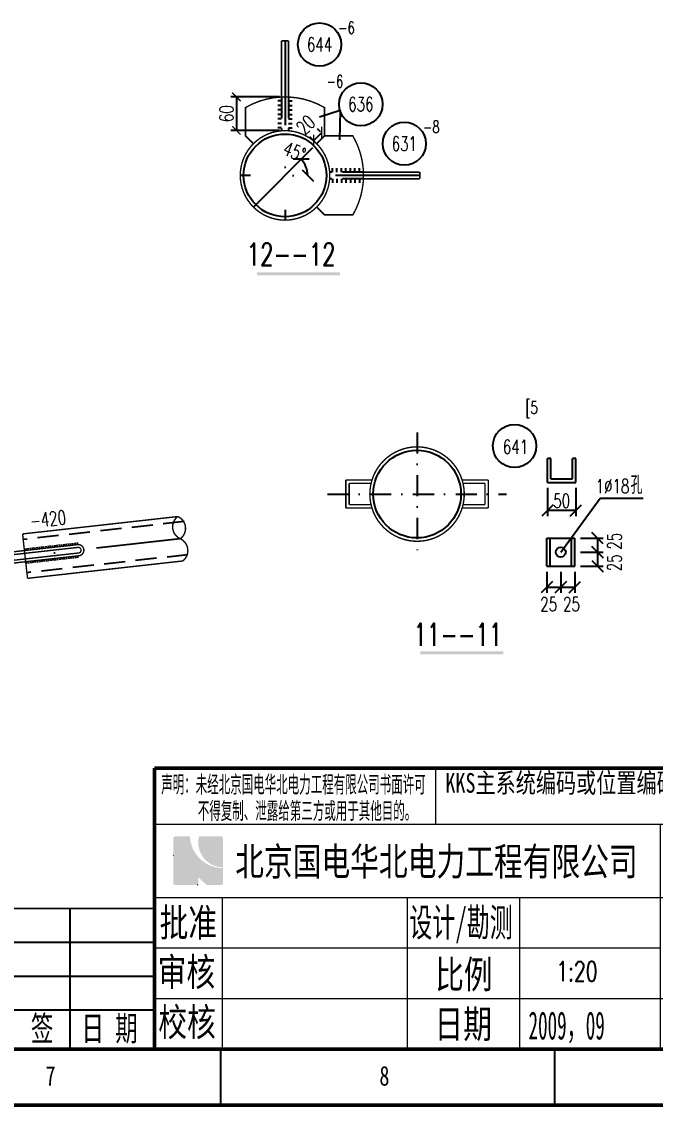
# Model space of a CAD drawing. Extents: x 6045 to 12501, y -14925 to -6998.
# Drawn here: x 7443.9 to 7556.6, y -7592.9 to -7400.1 of the extents above; entities that cross this region are included whole.
import ezdxf
from ezdxf.enums import TextEntityAlignment as Align

# ---------------------------------------------------------------- set-up
doc = ezdxf.new("R2010")
doc.units = 0
doc.header["$LTSCALE"] = 15
doc.header["$MEASUREMENT"] = 0
for name, pattern in [('DASHDOT2', [0.5, 0.25, -0.125, 0, -0.125]), ('DASHDOTX2', [2, 1, -0.5, 0, -0.5]), ('DASHED2', [0.375, 0.25, -0.125])]:
    doc.linetypes.add(name, pattern=pattern)
doc.layers.get('0').update_dxf_attribs({"linetype": 'CONTINUOUS'})
doc.layers.get('DEFPOINTS').update_dxf_attribs({"linetype": 'CONTINUOUS'})
for name, color, linetype in [('1', 1, 'DASHED2'), ('2', 3, 'CONTINUOUS'), ('4', 3, 'DASHDOTX2'), ('DIM', 3, 'CONTINUOUS'), ('NCPE_BORDER', 7, 'CONTINUOUS')]:
    doc.layers.add(name, color=color, linetype=linetype)
doc.styles.add('FS1', font='romans.shx', dxfattribs={"width": 0.8, "bigfont": 'fs1.shx'})
doc.styles.add('HZ', font='romans.shx', dxfattribs={"width": 0.7, "bigfont": 'fs1.shx'})
doc.styles.add('HZFS', font='ROMANS.shx', dxfattribs={"width": 0.7, "bigfont": 'HZFS.shx'})
doc.styles.add('NCPE_BORDER', font='SIMFANG.TTF', dxfattribs={"width": 0.75, "height": 3.5})
doc.styles.add('NCPE_NAME', font='SimSun.ttf', dxfattribs={"width": 0.75, "height": 5})
doc.styles.get("Standard").update_dxf_attribs({"font": 'romans.shx', "width": 0.7, "bigfont": 'fs1.shx'})
doc.dimstyles.new('Copy of STANDARD', dxfattribs={"dimtxt": 2.5, "dimasz": 2, "dimexe": 1, "dimexo": 1, "dimgap": 0.5, "dimtad": 1, "dimdec": 4, "dimlfac": 20, "dimzin": 10, "dimdsep": 46, "dimtxsty": 'HZFS', "dimblk1": 'OBLIQUE', "dimblk2": 'OBLIQUE', "dimsah": 1, "dimcen": 2.5, "dimclrd": 4, "dimclre": 4, "dimclrt": 6, "dimadec": 0, "dimazin": 0, "dimtfac": 1, "dimtdec": 4, "dimtofl": 0, "dimtmove": 2, "dimatfit": 2, "dimldrblk": 'OBLIQUE', "dimfxl": 0, "dimtolj": 1, "dimtzin": 10, "dimarcsym": 0})
doc.dimstyles.new('STANDARD$0', dxfattribs={"dimtxt": 2.5, "dimasz": 1.499, "dimexe": 1, "dimexo": 1, "dimgap": 0.5, "dimtad": 1, "dimdec": 0, "dimlfac": 20, "dimzin": 0, "dimdsep": 46, "dimtxsty": 'Standard', "dimblk": 'ARCHTICK', "dimcen": 0.09, "dimclrd": 4, "dimclre": 4, "dimclrt": 6, "dimadec": 0, "dimazin": 0, "dimtfac": 1, "dimtdec": 0, "dimtmove": 2, "dimatfit": 3, "dimldrblk": 'ARCHTICK', "dimfxl": 0, "dimtolj": 1, "dimtzin": 0, "dimarcsym": 0})
doc.dimstyles.new('副本 (3)STANDARD', dxfattribs={"dimtxt": 2.5, "dimasz": 2, "dimexe": 1, "dimexo": 1, "dimgap": 0.5, "dimtad": 1, "dimlfac": 10, "dimzin": 10, "dimdsep": 46, "dimlunit": 6, "dimtxsty": 'Standard', "dimblk1": 'OBLIQUE', "dimblk2": 'OBLIQUE', "dimsah": 1, "dimcen": 2.5, "dimclrd": 4, "dimclre": 4, "dimclrt": 6, "dimadec": 0, "dimazin": 0, "dimtfac": 1, "dimtofl": 0, "dimtmove": 2, "dimatfit": 3, "dimldrblk": 'OBLIQUE', "dimfxl": 0, "dimtolj": 1, "dimtzin": 10, "dimarcsym": 0})

# ---------------------------------------------------------------- blocks, each defined once
blk = doc.blocks.new('TKA2')
at = {"color": 3, "lineweight": 50}
for p, q in [((32.11932389015828, 18.81015159978392), (591.1193238901583, 18.81015159978392)), ((601.1193238901583, 8.810151599783923), (7.119323890158284, 8.810151599783923))]:
    blk.add_line(p, q, dxfattribs=at)
at = {"color": 3}
for p, q in [((422.9193238901611, 8.810151599783923), (422.9193238901611, 18.81015159978392)), ((482.3193238901553, 8.810151599783923), (482.3193238901553, 18.81015159978392))]:
    blk.add_line(p, q, dxfattribs=at)
at = {"color": 3, "style": 'NCPE_BORDER', "width": 0.75}
for s, p in [('7', (391.7193238901641, 12.31015159978392)), ('8', (451.1193238901582, 12.31015159978392))]:
    blk.add_text(s, height=3.5, dxfattribs=at).set_placement(p)
blk = doc.blocks.new('NCPE')
at = {"layer": 'NCPE_BORDER', "linetype": 'Continuous', "lineweight": 0}
h = blk.add_hatch(color=132, dxfattribs=at)
edge = h.paths.add_edge_path()
edge.add_ellipse((-176.626738570204, 28.48824055122896), major_axis=(0, 5.983721032928367), ratio=0.9915823773257747, start_angle=277.08642444083983, end_angle=360, ccw=False)
edge.add_line((-170.7387099589487, 29.22643038599745), (-170.6496983946977, 29.20306938737895))
edge.add_line((-170.6496983946972, 29.2030693873794), (-168.1707078589487, 29.2030693873794))
edge.add_arc((-168.1707078589488, 29.55306938737886), 0.35, 270, 360)
edge.add_line((-167.8207078589485, 29.55306938737886), (-167.8207078589485, 32.20892590314713))
edge.add_ellipse((-167.8279747379374, 38.11473314081741), major_axis=(-0.007266878988569019, 5.905807237670145), ratio=0.997313525223903, start_angle=94.7278019544371, end_angle=180.0000000000005, ccw=False)
edge.add_line((-173.6972767551697, 37.62074139103788), (-173.7413477059276, 37.84141061955131))
edge.add_line((-173.7413477059281, 37.84141061955143), (-176.272741274214, 37.84141061955143))
edge.add_arc((-176.2727412742133, 37.43641061955168), 0.405, 89.99999999999999, 180)
edge.add_line((-176.6777412742131, 37.43641061955168), (-176.6777412742131, 34.50824296929363))
edge.add_line((-176.6777412742131, 34.50824296929295), (-176.6267385702035, 34.47196158415693))
blk.add_hatch(color=132, dxfattribs=at).paths.add_polyline_path([(-167.8207078589494, 32.35375814315739, -0.4861977291044599), (-172.1008955933721, 37.78186409418686), (-172.1008955933712, 37.84141061955143), (-168.2257078589491, 37.84141061955143, -0.414213562373095), (-167.8207078589485, 37.43641061955168)])
h = blk.add_hatch(color=132, dxfattribs=at)
edge = h.paths.add_edge_path()
edge.add_line((-176.6777412742131, 34.39339364940042), (-176.6777412742131, 29.55306938737886))
edge.add_arc((-176.3277412742136, 29.55306938737886), 0.35, 180, 270)
edge.add_line((-176.3277412742136, 29.2030693873794), (-172.341361472371, 29.2030693873794))
edge.add_line((-172.3413614723713, 29.2030693873794), (-172.2579098447546, 29.27486882754113))
edge.add_ellipse((-176.8162273398084, 29.82645329941715), major_axis=(4.592113030681334, 0), ratio=0.9918856346648605, start_angle=353.0445101542277, end_angle=448.2651360178154)
edge.add_line((-176.6772035882987, 34.3792164103088), (-176.6777412742136, 34.39339364940042))
at = {"layer": 'NCPE_BORDER', "color": 7, "linetype": 'Continuous', "lineweight": 50}
for p, q in [((-180.0000001772905, 49.9999992879857), (-1.772905307007022e-07, 49.9999992879857)), ((-180, -7.129528967197984e-07), (-180.0000001772905, 49.9999992879857)), ((0, 0), (0, 49.99999999999272)), ((-180, -7.129528967197984e-07), (0, 0))]:
    blk.add_line(p, q, dxfattribs=at)
at = {"layer": 'NCPE_BORDER', "color": 7, "linetype": 'Continuous', "lineweight": 0}
for p, q in [((-130.0000001772905, 49.9999992879857), (-130.0000001772905, 39.9999992879857)), ((-80.00000017729053, 49.9999992879857), (-80.00000017729053, 39.9999992879857)), ((-25, 39.99999994058726), (-25, 49.99999999999272)), ((-15, 39.99999994058726), (-15, 49.99999999999272)), ((-180.0000001418321, 39.9999992870471), (0, 40)), ((-90, -3.938303052564152e-07), (-90.00000014183297, 39.99999964352355)), ((-25, 26.99999990097876), (-25, 39.99999994058726)), ((-180.0000000957371, 26.9999992870471), (0, 27)), ((-167.999965186701, 26.99999934022708), (-167.999965186701, -6.654299795627594e-07)), ((-134.999965090964, -5.533984221983701e-07), (-134.999965186701, 26.99999944660158)), ((-114.999965090964, -4.824823918170296e-07), (-114.999965186701, 26.99999954449504)), ((-180.0000000638247, 17.9999992870471), (-90.0000000638247, 17.99999964352355)), ((-180.0000000319124, 8.999999287047103), (0, 9)), ((-75, -3.564764483598992e-07), (-75, 9)), ((-15, 0), (-15, 8.999999999992724)), ((-8, 0), (-8, 8.999999999992724))]:
    blk.add_line(p, q, dxfattribs=at)
at = {"layer": 'NCPE_BORDER', "color": 132, "linetype": 'Continuous', "lineweight": 0}
for p, q in [((-176.6777412742131, 34.50824296929295), (-176.626738570204, 34.47196158415682)), ((-176.6772035882987, 34.3792164103088), (-176.6777412742131, 34.39339364940042)), ((-172.3413614723713, 29.2030693873794), (-172.2579098447541, 29.27486882754056))]:
    blk.add_line(p, q, dxfattribs=at)
at = {"layer": 'NCPE_BORDER', "color": 7, "linetype": 'Continuous', "lineweight": 0}
for s, height, style, width, p in [('声明：未经北京国电华北电力工程有限公司书面许可', 3, 'NCPE_BORDER', 0.5, (-178.8172717374282, 45.60786408185322)), ('KKS主系统编码或位置编码 :', 3.5, 'NCPE_BORDER', 0.75, (-128.2601324156594, 45.60786408185322)), ('图纸', 3, 'NCPE_BORDER', 0.75, (-23.27421042844526, 45.83699959104888)), ('不得复制、泄露给第三方或用于其他目的。', 3, 'NCPE_BORDER', 0.5, (-172.3084282545042, 40.90764173017669)), ('级别', 3, 'NCPE_BORDER', 0.75, (-23.11142969836965, 41.63457314218431)), ('设计', 3.985384749669229, 'NCPE_BORDER', 0.75, (-8.308200160147862, 34.51853573329572)), ('北京国电华北电力工程有限公司', 5, 'NCPE_NAME', 0.75, (-165.6519051554651, 30.87769681221653)), ('工程', 6, 'NCPE_BORDER', 0.75, (-38.16999870813743, 30.4850330024492)), ('阶段', 3.985384749669229, 'NCPE_BORDER', 0.75, (-8.308200160147862, 28.9268179628607)), ('批准', 5, 'NCPE_BORDER', 0.75, (-179.101236535932, 19.99892793589152)), ('设计/勘测', 5, 'NCPE_BORDER', 0.6, (-134.6777040670413, 20.04481466160814)), ('审核', 5, 'NCPE_BORDER', 0.75, (-179.4450107191296, 11.22288196808495)), ('比例', 4.9817304887, 'NCPE_BORDER', 0.75, (-130.058005812366, 10.78733433345406)), ('校核', 5, 'NCPE_BORDER', 0.75, (-179.3354389871465, 2.309175823129408)), ('版', 2.331449962, 'NCPE_BORDER', 0.75, (-12.54382506206002, 5.421986286626634)), ('日期', 5, 'NCPE_BORDER', 0.75, (-130.2031883572427, 1.96540163993177)), ('图号', 5, 'NCPE_BORDER', 0.75, (-87.77414307930849, 2.044019571138961)), ('本', 2.331449962, 'NCPE_BORDER', 0.75, (-12.50874773009946, 1.647083880239734))]:
    blk.add_text(s, height=height, dxfattribs=dict(at, style=style, width=width)).set_placement(p)
at = {"layer": 'NCPE_BORDER', "color": 7, "linetype": 'Continuous', "lineweight": 0, "style": 'NCPE_BORDER'}
for tag, p, height, width in [('BARCODE', (-78.46012108276955, 42.09120629784411), 5.978076825600003, 0.75), ('TUTAG', (-13.46012090547902, 42.27749448163377), 4.9817304887, 0.75), ('KKS', (-128.4601210827695, 40.92808017769312), 3.5, 0.75), ('PROJECTNAME', (-88.6483297620698, 30.20895134839066), 6, 0.75), ('MOMENT', (-23.9427305058698, 31.42157903148927), 4.9817304887, 0.75), ('PIZHUN', (-166.4619860921803, 19.71862136024174), 4.9817304887, 0.65), ('DESIGNER', (-113.4619860677385, 19.71862157016585), 5, 0.5), ('DRAWNAME', (-88.20658436018039, 15.83568622379153), 4.9817304887, 0.75), ('SHENHE', (-166.4619860921803, 10.71862136024174), 4.9817304887, 0.65), ('SCALE', (-113.4619860677385, 10.71862157016585), 4.9817304887, 0.5), ('JIAOHE', (-166.461986020885, 1.718621360241741), 4.9817304887, 0.65), ('DRAWDATE', (-113.4619859964432, 1.718621570165851), 4.9817304887, 0.5), ('DRAWNO', (-73.46194734128585, 1.718621570165851), 4.9817304887, 0.75), ('VERCODE', (-6.460120905479016, 1.718621570165851), 4.9817304887, 0.75)]:
    blk.add_attdef(tag, p, '', height=height, dxfattribs=dict(at, width=width))
blk = doc.blocks.new('A$C3A5B3EB0')
for p, q in [((70.14999497316967, 0.1500005951684216), (70.14999497316967, 25.15000059516842)), ((95.14999497316967, 0.1500005951684216), (95.14999497316967, 25.15000059516842)), ((55.14999497316967, 19.15000059516842), (110.1499949731697, 19.15000059516842)), ((55.14999497316967, 13.15000059516842), (110.1499949731697, 13.15000059516842)), ((55.14999497316967, 7.150000595168422), (0.1499949731696688, 7.150000595168422)), ((55.14999497316967, 7.150000595168422), (110.1499949731697, 7.150000595168422))]:
    blk.add_line(p, q)
at = {"const_width": 0.3}
for points in [[(55.14999497316967, 0.1500005951684216), (110.1499949731697, 0.1500005951684216), (110.1499949731697, 25.15000059516842), (55.14999497316967, 25.15000059516842), (55.14999497316967, 0.1500005951684216)], [(0.1499949731696688, 0.1500005951684216), (55.14999497316967, 0.1500005951684216), (55.14999497316967, 13.15000059516842), (0.1499949731696688, 13.15000059516842), (0.1499949731696688, 0.1500005951684216)]]:
    blk.add_lwpolyline(points, dxfattribs=at)
at = {"style": 'FS1'}
for s, width, p, p2 in [('本院图号', 0.7642421560380365, (18.23721482542533, 7.150000595170695), (33.36284083034479, 7.150000595170695)), ('专', 0.8495575221238937, (57.14999497316967, 1.150000595163419), (61.14999497316967, 1.150000595163419)), ('业', 0.8, (64.14999497316967, 1.150000595163419), (68.14999497316967, 1.150000595163419)), ('会', 0.7999999999999999, (73.14999497316967, 1.150000595163419), (77.14999497316967, 1.150000595163419)), ('签', 0.8205128205128206, (88.14999497316967, 1.150000595163419), (92.14999497316967, 1.150000595163419)), ('日', 1.054945054945055, (97.14999497316967, 1.150000595163419), (101.1499949731697, 1.150000595163419)), ('期', 0.8347826086956521, (103.1499949731697, 1.150000595163419), (107.1499949731697, 1.150000595163419))]:
    blk.add_text(s, height=5, dxfattribs=dict(at, width=width)).set_placement(p, p2, align=Align.FIT)
blk = doc.blocks.new('_OBLIQUE')
at = {"color": 0, "linetype": 'ByBlock'}
blk.add_line((-0.5, -0.5), (0.5, 0.5), dxfattribs=at)
blk = doc.blocks.new('*D44')
at = {"color": 4, "lineweight": -2}
for p, q in [((7543.301901574069, -7494.51446617408), (7547.353242644736, -7494.51446617408)), ((7546.353242644736, -7494.51446617408), (7546.353242644736, -7497.01446617408)), ((7543.301901574069, -7497.01446617408), (7547.353242644736, -7497.01446617408))]:
    blk.add_line(p, q, dxfattribs=at)
at = {"layer": 'DEFPOINTS', "color": 0}
for p in [(7542.301901574069, -7494.51446617408), (7542.301901574069, -7497.01446617408), (7546.353242644736, -7497.01446617408)]:
    blk.add_point(p, dxfattribs=at)
at = {"color": 4, "lineweight": -2, "xscale": 2, "yscale": 2, "zscale": 2}
for p, rotation in [((7546.353242644736, -7494.51446617408), 90), ((7546.353242644736, -7497.01446617408), 270)]:
    blk.add_blockref('_OBLIQUE', p, dxfattribs=dict(at, rotation=rotation))
at = {"color": 6, "insert": (7549.353242644735, -7496.4027167144), "char_height": 2.5, "attachment_point": 5, "rotation": 90}
blk.add_mtext('\\A1;25', dxfattribs=at)
blk = doc.blocks.new('*D45')
at = {"color": 4, "lineweight": -2}
for p, q in [((7543.301901574066, -7492.01446617408), (7547.353242644736, -7492.01446617408)), ((7546.353242644736, -7492.01446617408), (7546.353242644736, -7494.51446617408)), ((7543.301901574069, -7494.51446617408), (7547.353242644736, -7494.51446617408))]:
    blk.add_line(p, q, dxfattribs=at)
at = {"layer": 'DEFPOINTS', "color": 0}
for p in [(7542.301901574066, -7492.01446617408), (7542.301901574069, -7494.51446617408), (7546.353242644736, -7494.51446617408)]:
    blk.add_point(p, dxfattribs=at)
at = {"color": 4, "lineweight": -2, "xscale": 2, "yscale": 2, "zscale": 2}
for p, rotation in [((7546.353242644736, -7492.01446617408), 90), ((7546.353242644736, -7494.51446617408), 270)]:
    blk.add_blockref('_OBLIQUE', p, dxfattribs=dict(at, rotation=rotation))
at = {"color": 6, "insert": (7549.353242644735, -7492.555033396495), "char_height": 2.5, "attachment_point": 5, "rotation": 90}
blk.add_mtext('\\A1;25', dxfattribs=at)
blk = doc.blocks.new('*D46')
at = {"color": 4, "lineweight": -2}
for p, q in [((7537.301901574069, -7498.014466174081), (7537.301901574069, -7501.743187688144)), ((7539.801901574069, -7498.014466174081), (7539.801901574069, -7501.743187688144)), ((7537.301901574069, -7500.743187688144), (7539.801901574069, -7500.743187688144))]:
    blk.add_line(p, q, dxfattribs=at)
at = {"layer": 'DEFPOINTS', "color": 0}
for p in [(7537.301901574069, -7497.014466174081), (7539.801901574069, -7497.014466174081), (7539.801901574069, -7500.743187688144)]:
    blk.add_point(p, dxfattribs=at)
at = {"color": 4, "lineweight": -2, "xscale": 2, "yscale": 2, "zscale": 2, "rotation": 180}
blk.add_blockref('_OBLIQUE', (7537.301901574069, -7500.743187688144), dxfattribs=at)
at = {"color": 4, "lineweight": -2, "xscale": 2, "yscale": 2, "zscale": 2}
blk.add_blockref('_OBLIQUE', (7539.801901574069, -7500.743187688144), dxfattribs=at)
at = {"color": 6, "insert": (7537.65014868671, -7503.743187688144), "char_height": 2.5, "attachment_point": 5}
blk.add_mtext('\\A1;25', dxfattribs=at)
blk = doc.blocks.new('*D47')
at = {"color": 4, "lineweight": -2}
for p, q in [((7539.801901574069, -7498.014466174081), (7539.801901574069, -7501.743187688144)), ((7542.301901574069, -7498.01446617408), (7542.301901574069, -7501.743187688144)), ((7539.801901574069, -7500.743187688144), (7542.301901574069, -7500.743187688144))]:
    blk.add_line(p, q, dxfattribs=at)
at = {"layer": 'DEFPOINTS', "color": 0}
for p in [(7539.801901574069, -7497.014466174081), (7542.301901574069, -7497.01446617408), (7542.301901574069, -7500.743187688144)]:
    blk.add_point(p, dxfattribs=at)
at = {"color": 4, "lineweight": -2, "xscale": 2, "yscale": 2, "zscale": 2, "rotation": 180}
blk.add_blockref('_OBLIQUE', (7539.801901574069, -7500.743187688144), dxfattribs=at)
at = {"color": 4, "lineweight": -2, "xscale": 2, "yscale": 2, "zscale": 2}
blk.add_blockref('_OBLIQUE', (7542.301901574069, -7500.743187688144), dxfattribs=at)
at = {"color": 6, "insert": (7541.716482000914, -7503.743187688144), "char_height": 2.5, "attachment_point": 5}
blk.add_mtext('\\A1;25', dxfattribs=at)
blk = doc.blocks.new('*D48')
at = {"color": 4, "lineweight": -2}
for p, q in [((7537.461676224721, -7483.093265315785), (7537.461676224721, -7488.11685667548)), ((7542.461676224721, -7483.093265315785), (7542.461676224721, -7488.11685667548)), ((7542.461676224721, -7487.11685667548), (7537.461676224721, -7487.11685667548))]:
    blk.add_line(p, q, dxfattribs=at)
at = {"layer": 'DEFPOINTS', "color": 0}
for p in [(7537.461676224721, -7482.093265315785), (7542.461676224721, -7482.093265315785), (7537.461676224721, -7487.11685667548)]:
    blk.add_point(p, dxfattribs=at)
at = {"color": 4, "lineweight": -2, "xscale": 2, "yscale": 2, "zscale": 2, "rotation": 180}
blk.add_blockref('_OBLIQUE', (7537.461676224721, -7487.11685667548), dxfattribs=at)
at = {"color": 4, "lineweight": -2, "xscale": 2, "yscale": 2, "zscale": 2}
blk.add_blockref('_OBLIQUE', (7542.461676224721, -7487.11685667548), dxfattribs=at)
at = {"color": 6, "insert": (7539.961676224721, -7485.36685667548), "char_height": 2.5, "attachment_point": 5}
blk.add_mtext('\\A1;50', dxfattribs=at)
blk = doc.blocks.new('_ARCHTICK')
at = {"color": 0, "linetype": 'ByBlock', "const_width": 0.15}
blk.add_lwpolyline([(-0.5, -0.5), (0.5, 0.5)], dxfattribs=at)
blk = doc.blocks.new('*D157')
at = {"color": 4, "lineweight": -2}
for p, q in [((7495.838018031813, -7421.318741424343), (7497.252231594187, -7419.904527861971)), ((7497.079496662638, -7419.731792930422), (7496.545124813001, -7419.197421080784)), ((7495.665283100264, -7421.146006492794), (7495.130911250627, -7420.611634643156))]:
    blk.add_line(p, q, dxfattribs=at)
at = {"layer": 'DEFPOINTS', "color": 0}
for p in [(7497.252231594187, -7419.904527861971), (7496.372389881451, -7421.853113273981), (7497.786603443825, -7420.438899711608)]:
    blk.add_point(p, dxfattribs=at)
at = {"color": 4, "lineweight": -2, "xscale": 1.499, "yscale": 1.499, "zscale": 1.499}
for p, rotation in [((7497.252231594187, -7419.904527861971), 44.99999999996315), ((7495.838018031813, -7421.318741424343), 224.9999999999632)]:
    blk.add_blockref('_ARCHTICK', p, dxfattribs=dict(at, rotation=rotation))
at = {"color": 6, "insert": (7494.423804469443, -7418.490314299595), "char_height": 2.5, "attachment_point": 5, "rotation": 44.99999999996316}
blk.add_mtext('\\A1;20', dxfattribs=at)
blk = doc.blocks.new('*D158')
at = {"color": 4, "lineweight": -2}
for p, q in [((7489.742333732697, -7413.521067660249), (7481.090611306734, -7413.521067660249)), ((7482.090611306734, -7413.521067660249), (7482.090611306734, -7419.487729284479)), ((7489.742333732697, -7419.487729284479), (7481.090611306734, -7419.487729284479))]:
    blk.add_line(p, q, dxfattribs=at)
at = {"layer": 'DEFPOINTS', "color": 0}
for p in [(7490.742333732697, -7413.521067660249), (7482.090611306734, -7419.487729284479), (7490.742333732697, -7419.487729284479)]:
    blk.add_point(p, dxfattribs=at)
at = {"color": 4, "lineweight": -2, "xscale": 1.499, "yscale": 1.499, "zscale": 1.499}
for p, rotation in [((7482.090611306734, -7413.521067660249), 90), ((7482.090611306734, -7419.487729284479), 270)]:
    blk.add_blockref('_ARCHTICK', p, dxfattribs=dict(at, rotation=rotation))
at = {"color": 6, "insert": (7480.340611306735, -7416.504398472363), "char_height": 2.5, "attachment_point": 5, "rotation": 90}
blk.add_mtext('\\A1;60', dxfattribs=at)
blk = doc.blocks.new('*D159')
at = {"color": 4, "lineweight": -2}
blk.add_arc((7490.742333732696, -7427.483169422737), 4.040474390506501, 1.358096848984922e-12, 45.00000000000288, dxfattribs=at)
at = {"layer": 'DEFPOINTS', "color": 0}
for p in [(7501.348935450495, -7416.876567704939), (7481.742333732696, -7427.483169422738), (7494.645132296947, -7426.437417699225), (7505.742333732696, -7427.483169422737), (7482.158364190657, -7436.067138964777)]:
    blk.add_point(p, dxfattribs=at)
at = {"color": 4, "lineweight": -2, "xscale": 2, "yscale": 2, "zscale": 2}
for p, rotation in [((7493.599380573433, -7424.626122581999), 135.0000000000029), ((7494.782808123203, -7427.483169422738), 270.0000000000014)]:
    blk.add_blockref('_OBLIQUE', p, dxfattribs=dict(at, rotation=rotation))
at = {"color": 6, "insert": (7492.424625816589, -7423.266092582319), "char_height": 2.5, "attachment_point": 5, "rotation": 338.2517696305627, "style": 'HZFS'}
blk.add_mtext('\\A1;45°', dxfattribs=at)

msp = doc.modelspace()

# ---------------------------------------------------------------- linework, layer by layer
for p, q in [((7538.06167622472, -7477.876982012398), (7537.461676224721, -7477.876982012398)), ((7542.461676224721, -7477.876982012398), (7541.861676224719, -7477.876982012398)), ((7449.07653787734, -7493.699057678829), (7449.037590415758, -7493.35123143595)), ((7449.474053583491, -7493.654546294162), (7449.435106121909, -7493.306720051282)), ((7449.871569289638, -7493.610034909497), (7449.832621828055, -7493.262208666616)), ((7450.269084995788, -7493.56552352483), (7450.230137534206, -7493.21769728195)), ((7450.666600701938, -7493.521012140162), (7450.627653240356, -7493.173185897283)), ((7451.064116408085, -7493.476500755497), (7451.025168946503, -7493.128674512617)), ((7451.461632114236, -7493.43198937083), (7451.422684652652, -7493.08416312795)), ((7451.859147820383, -7493.387477986164), (7451.820200358799, -7493.039651743284)), ((7452.256663526533, -7493.342966601497), (7452.217716064949, -7492.995140358617)), ((7452.654179232683, -7493.29845521683), (7452.615231771099, -7492.95062897395)), ((7453.051694938834, -7493.253943832165), (7453.01274747725, -7492.906117589284)), ((7453.449210644981, -7493.209432447497), (7453.410263183397, -7492.861606204618)), ((7453.846726351127, -7493.164921062832), (7453.807778889543, -7492.817094819951)), ((7444.703865109702, -7494.18868291016), (7444.664917648118, -7493.840856667281)), ((7445.10138081585, -7494.144171525494), (7445.062433354268, -7493.796345282614)), ((7445.498896521997, -7494.099660140828), (7445.459949060415, -7493.751833897947)), ((7445.896412228148, -7494.055148756162), (7445.857464766565, -7493.707322513281)), ((7446.293927934298, -7494.010637371494), (7446.254980472716, -7493.662811128615)), ((7446.691443640449, -7493.966125986827), (7446.652496178866, -7493.618299743947)), ((7447.088959346595, -7493.921614602162), (7447.050011885013, -7493.573788359282)), ((7447.486475052742, -7493.877103217495), (7447.44752759116, -7493.529276974615)), ((7447.883990758893, -7493.832591832829), (7447.84504329731, -7493.484765589948)), ((7448.281506465043, -7493.788080448162), (7448.242559003461, -7493.440254205282)), ((7448.679022171194, -7493.743569063495), (7448.640074709611, -7493.395742820615)), ((7453.016053751408, -7495.270433812821), (7453.055001212991, -7495.618260055702)), ((7453.413569457555, -7495.225922428156), (7453.452516919137, -7495.573748671036)), ((7453.811085163706, -7495.181411043489), (7453.850032625288, -7495.52923728637)), ((7444.668223922278, -7496.205172890818), (7444.707171383862, -7496.552999133699)), ((7445.065739628425, -7496.160661506152), (7445.104687090009, -7496.508487749033)), ((7445.463255334572, -7496.116150121486), (7445.502202796156, -7496.463976364366)), ((7445.860771040722, -7496.071638736819), (7445.899718502306, -7496.4194649797)), ((7446.258286746873, -7496.027127352152), (7446.297234208457, -7496.374953595033)), ((7446.655802453023, -7495.982615967486), (7446.694749914607, -7496.330442210367)), ((7447.05331815917, -7495.93810458282), (7447.092265620754, -7496.2859308257)), ((7447.45083386532, -7495.893593198153), (7447.489781326904, -7496.241419441033)), ((7447.848349571467, -7495.849081813487), (7447.887297033051, -7496.196908056368)), ((7448.245865277618, -7495.80457042882), (7448.284812739202, -7496.1523966717)), ((7448.643380983768, -7495.760059044153), (7448.68232844535, -7496.107885287034)), ((7449.040896689915, -7495.715547659486), (7449.079844151497, -7496.063373902368)), ((7449.438412396065, -7495.671036274821), (7449.477359857648, -7496.018862517701)), ((7449.835928102212, -7495.626524890155), (7449.874875563794, -7495.974351133035)), ((7450.233443808363, -7495.582013505487), (7450.272391269945, -7495.929839748368)), ((7450.630959514513, -7495.537502120821), (7450.669906976095, -7495.885328363702)), ((7451.028475220663, -7495.492990736154), (7451.067422682246, -7495.840816979035)), ((7451.42599092681, -7495.448479351488), (7451.464938388393, -7495.796305594368)), ((7451.823506632957, -7495.403967966821), (7451.862454094539, -7495.751794209703)), ((7452.221022339108, -7495.359456582155), (7452.25996980069, -7495.707282825036)), ((7452.618538045258, -7495.314945197489), (7452.65748550684, -7495.662771440369))]:
    msp.add_line(p, q)
at = {"color": 0}
for p, q in [((7537.461676224721, -7482.093265315785), (7537.461676224721, -7477.876982012398)), ((7538.06167622472, -7481.493265315785), (7538.06167622472, -7477.876982012398)), ((7541.861676224719, -7481.493265315785), (7541.861676224719, -7477.876982012398)), ((7542.461676224721, -7482.093265315785), (7542.461676224721, -7477.876982012398)), ((7538.06167622472, -7481.493265315785), (7541.861676224719, -7481.493265315785)), ((7537.461676224721, -7482.093265315785), (7542.461676224721, -7482.093265315785)), ((7537.301901574069, -7497.01446617408), (7537.301901574069, -7492.01446617408)), ((7537.301901574069, -7492.014466174081), (7542.301901574069, -7492.01446617408)), ((7537.901901574068, -7497.014466174081), (7537.901901574068, -7492.014466174081)), ((7541.701901574067, -7497.01446617408), (7541.701901574067, -7492.01446617408)), ((7542.301901574069, -7497.01446617408), (7542.301901574066, -7492.01446617408)), ((7537.301901574069, -7497.014466174081), (7542.301901574069, -7497.01446617408))]:
    msp.add_line(p, q, dxfattribs=at)
at = {"color": 6}
for p, q in [((7539.801901574069, -7494.514466174081), (7546.800441125107, -7484.901245973258)), ((7546.800441125107, -7484.901245973258), (7554.489137503629, -7484.901245973258))]:
    msp.add_line(p, q, dxfattribs=at)
for points, const_width in [([(7490.142333732696, -7403.521067660248), (7490.142333732696, -7413.533072464093)], 0.3), ([(7490.142333732696, -7403.521067660248), (7491.342333732697, -7403.521067660248)], 0.3), ([(7491.342333732697, -7403.521067660248), (7491.342333732697, -7413.533072464093)], 0.3), ([(7485.112277583943, -7421.853113273983), (7483.69806402157, -7420.43889971161), (7483.69806402157, -7415.33093822096)], 0.3), ([(7496.372389881451, -7421.853113273983), (7497.786603443824, -7420.43889971161), (7497.786603443824, -7415.33093822096)], 0.3), ([(7496.372389881451, -7421.853113273984), (7497.786603443823, -7420.43889971161), (7502.894564934473, -7420.438899711608)], 0.3), ([(7514.704435495185, -7426.883169422735), (7504.692430691342, -7426.883169422735)], 0.3), ([(7514.704435495185, -7428.083169422735), (7514.704435495185, -7426.883169422735)], 0.3), ([(7514.704435495185, -7428.083169422735), (7504.692430691342, -7428.083169422735)], 0.3), ([(7496.372389881451, -7433.11322557149), (7497.786603443823, -7434.527439133864), (7502.894564934473, -7434.527439133865)], 0.3), ([(7501.556482400277, -7481.677506973003), (7501.556482400277, -7486.677506973003)], 0.25), ([(7471.674513972896, -7488.175091060757), (7444.047394405346, -7491.268613265691)], 0.25), ([(7444.04739480142, -7491.268613221341), (7444.932058668807, -7499.169238748581)], 0.25), ([(7435.931387700327, -7495.170971434632), (7453.908490657793, -7493.158005072419)], 0.25), ([(7430.329809615446, -7496.301326763804), (7453.944863386882, -7493.657057050481)], 0.25), ([(7430.441088077111, -7497.295116029176), (7454.061334152951, -7494.650264913268)], 0.25), ([(7436.153944623659, -7497.158549965376), (7454.13839508066, -7495.144760874971)], 0.25), ([(7444.93205906496, -7499.169238704222), (7472.559175114741, -7496.075716893186)], 0.25)]:
    msp.add_lwpolyline(points, dxfattribs=dict(const_width=const_width))
at = {"const_width": 0.25}
for points in [[(7497.786603443824, -7415.428355037479, 0.2707572900309851), (7483.69806402157, -7415.428355037479, 0.2707572900309851)], [(7502.797148117954, -7434.527439133865, 0.1329844906346717), (7504.704435495186, -7427.483169422737, 0.1329844906346738), (7502.797148117954, -7420.438899711608)], [(7472.116860791396, -7492.125549078765, 0.5722602370294364), (7471.674513972896, -7488.175091060757, 0.5733725051807345), (7472.116860791396, -7492.125549078765, -0.5545729846154644), (7472.559411587635, -7496.075693236977)], [(7454.134847542856, -7495.145418478966, 0.9999999999999999), (7453.772973024131, -7493.173439882975)], [(7454.058835889845, -7494.650805025881, 0.9057183812450491), (7453.94755742818, -7493.657015760508)]]:
    msp.add_lwpolyline(points, format="xyb", dxfattribs=at)
for points in [[(7498.704435495186, -7427.483169422737, 0.9999999999999999), (7482.780231970208, -7427.483169422737, 1)], [(7522.63358220281, -7484.177506973003, 0.9999999999999999), (7505.83358220281, -7484.177506973003, 1)]]:
    msp.add_lwpolyline(points, format="xyb", close=True, dxfattribs=at)
at = {"color": 0, "const_width": 0.25}
for points in [[(7501.556482400277, -7481.677506973003), (7506.091397247636, -7481.677506973003)], [(7526.910682001527, -7481.677217786257), (7522.375639415622, -7481.677217786257)], [(7526.910682001527, -7486.677217786257), (7526.910682001527, -7481.677217786257)], [(7502.156482400275, -7486.077506973003), (7502.156482400275, -7482.277506973003)], [(7502.156482400275, -7482.277506973003), (7505.999682166178, -7482.277506973003)], [(7526.310682001528, -7482.277217786255), (7522.467431284044, -7482.277217786255)], [(7526.310682001528, -7486.077217786256), (7526.310682001528, -7482.277217786255)], [(7501.556482400277, -7486.677506973003), (7506.091397247636, -7486.677506973003)], [(7502.156482400275, -7486.077506973003), (7505.999682166178, -7486.077506973003)], [(7526.910682001527, -7486.677217786257), (7522.375894876227, -7486.677217786257)], [(7526.310682001528, -7486.077217786256), (7522.467533186847, -7486.077217786256)]]:
    msp.add_lwpolyline(points, dxfattribs=at)
for centre, radius in [((7496.889805709126, -7404.212873546554), 3.85), ((7504.233317931779, -7414.838593343414), 3.85), ((7511.972821044582, -7421.843539048287), 3.85), ((7490.742333732696, -7427.483169422737), 7.36210176248917), ((7531.577821351076, -7475.624025720892), 3.849999913945794), ((7514.233582202812, -7484.177506973003), 7.800000000000001)]:
    msp.add_circle(centre, radius)
at = {"color": 0}
msp.add_circle((7539.801901574069, -7494.514466174081), 0.875, dxfattribs=at)
for points in [[(7485.778622953717, -7444.742510900084), (7485.778622953717, -7445.242510900084), (7500.502683052561, -7444.742510900084), (7500.502683052561, -7445.242510900084)], [(7514.843579513999, -7512.162863815573), (7514.843579513999, -7512.662863815573), (7529.567639612843, -7512.162863815573), (7529.567639612843, -7512.662863815573)]]:
    msp.add_trace(points)
at = {"layer": '1'}
for p, q in [((7490.142333732696, -7414.24108993199), (7489.442333732697, -7414.24108993199)), ((7490.142333732696, -7413.533072464093), (7490.142333732696, -7419.54108993199)), ((7491.342333732697, -7413.533072464093), (7491.342333732697, -7419.54108993199)), ((7491.342333732697, -7414.24108993199), (7492.042333732697, -7414.24108993199)), ((7490.142333732696, -7415.04108993199), (7489.442333732697, -7415.04108993199)), ((7490.142333732696, -7415.841089931991), (7489.442333732697, -7415.841089931991)), ((7491.342333732697, -7415.04108993199), (7492.042333732697, -7415.04108993199)), ((7491.342333732697, -7415.841089931991), (7492.042333732697, -7415.841089931991)), ((7490.142333732696, -7416.64108993199), (7489.442333732697, -7416.64108993199)), ((7490.142333732696, -7417.44108993199), (7489.442333732697, -7417.44108993199)), ((7491.342333732697, -7416.64108993199), (7492.042333732697, -7416.64108993199)), ((7491.342333732697, -7417.44108993199), (7492.042333732697, -7417.44108993199)), ((7490.142333732696, -7418.24108993199), (7489.442333732697, -7418.24108993199)), ((7490.142333732696, -7419.04108993199), (7489.442333732697, -7419.04108993199)), ((7491.342333732697, -7418.24108993199), (7492.042333732697, -7418.24108993199)), ((7491.342333732697, -7419.04108993199), (7492.042333732697, -7419.04108993199)), ((7504.692430691342, -7426.883169422735), (7498.684413223444, -7426.883169422736)), ((7499.184413223444, -7426.883169422736), (7499.184413223444, -7426.183169422735)), ((7499.984413223443, -7426.883169422736), (7499.984413223443, -7426.183169422735)), ((7500.784413223443, -7426.883169422736), (7500.784413223443, -7426.183169422735)), ((7501.584413223443, -7426.883169422736), (7501.584413223443, -7426.183169422735)), ((7502.384413223443, -7426.883169422736), (7502.384413223443, -7426.183169422735)), ((7503.184413223444, -7426.883169422735), (7503.184413223444, -7426.183169422734)), ((7503.984413223443, -7426.883169422735), (7503.984413223443, -7426.183169422734)), ((7504.692430691342, -7428.083169422735), (7498.684413223444, -7428.083169422736)), ((7499.184413223444, -7428.083169422736), (7499.184413223444, -7428.783169422735)), ((7499.984413223443, -7428.083169422736), (7499.984413223443, -7428.783169422735)), ((7500.784413223444, -7428.083169422736), (7500.784413223444, -7428.783169422735)), ((7501.584413223443, -7428.083169422736), (7501.584413223443, -7428.783169422735)), ((7502.384413223444, -7428.083169422736), (7502.384413223444, -7428.783169422735)), ((7503.184413223444, -7428.083169422735), (7503.184413223444, -7428.783169422734)), ((7503.984413223443, -7428.083169422735), (7503.984413223443, -7428.783169422734)), ((7472.813239078777, -7489.053519613205), (7444.158635900015, -7492.262072391664)), ((7473.475646720887, -7494.966719946975), (7444.820765268953, -7498.175312493193))]:
    msp.add_line(p, q, dxfattribs=at)
at = {"layer": '2'}
for q in [(7496.859051110869, -7417.109331558188), (7500.42247552455, -7421.16784583574)]:
    msp.add_line((7500.537170576483, -7415.916087996735), q, dxfattribs=at)
at = {"layer": '4'}
for p, q in [((7490.742333732696, -7403.530187383732), (7490.742333732696, -7435.445271185225)), ((7485.112277583943, -7433.11322557149), (7497.786603443824, -7420.438899711609)), ((7514.704435495185, -7427.483169422737), (7482.780231970208, -7427.483169422737)), ((7472.117080752208, -7492.125380789585), (7423.620150435304, -7497.555758256786))]:
    msp.add_line(p, q, dxfattribs=at)
at = {"layer": '4', "linetype": 'DASHDOT2'}
for p, q in [((7514.233582202812, -7473.22779615945), (7514.233582202812, -7495.12779616005)), ((7498.30648240199, -7484.177506973003), (7530.160681995542, -7484.177506973003))]:
    msp.add_line(p, q, dxfattribs=at)

# ---------------------------------------------------------------- block references
for name, p in [('TKA2', (7056.413484375655, -7601.727837156242)), ('A$C3A5B3EB0', (7357.382813292643, -7583.067686151626))]:
    msp.add_blockref(name, p)
msp.add_blockref('NCPE', (7647.532808265812, -7582.917685556458)).add_auto_attribs({'DRAWDATE': '2009，09'})

# ---------------------------------------------------------------- texts
at = {"width": 0.7}
for s, height, p in [('-6', 2.15, (7500.189805709125, -7402.287873546557)), ('-6', 2.15, (7498.142709608424, -7411.824466504018)), ('-8', 2.15, (7515.272821044581, -7419.918539048291)), ('1:20', 3.5, (7538.996960638262, -7570.824058518323))]:
    msp.add_text(s, height=height, dxfattribs=at).set_placement(p)
for s, p in [('644', (7496.889805709126, -7404.212623546556)), ('636', (7504.233317931779, -7414.838343343416)), ('631', (7511.972821044582, -7421.843289048289))]:
    msp.add_text(s, height=2.5, dxfattribs=at).set_placement(p, align=Align.MIDDLE_CENTER)
at = {"style": 'HZ', "width": 0.7}
for s, p in [('12--12', (7483.905377125925, -7443.521071702477)), ('11--11', (7513.570133373605, -7511.171055135354))]:
    msp.add_text(s, height=4, dxfattribs=at).set_placement(p)
at = {"style": 'HZFS', "width": 0.7}
msp.add_text('[5', height=2.2, dxfattribs=at).set_placement((7534.606403521638, -7469.879299885439), align=Align.CENTER)
at = {"width": 0.7}
for s, height, rotation, p in [('641', 2.499999944120646, 5.40247369393686e-05, (7531.748717567895, -7477.012261180746)), ('-420', 2.5, 6.388999999993686, (7448.696845265226, -7489.874564355066))]:
    msp.add_text(s, height=height, rotation=rotation, dxfattribs=at).set_placement(p, align=Align.CENTER)
at = {"layer": 'DIM', "linetype": 'ByBlock', "ltscale": 0.5, "width": 0.7}
for s, height, p in [('1%%C18', 2.5, (7549.010849090363, -7484.01732547215)), ('孔', 3.2, (7553.284001708203, -7484.149673405285))]:
    msp.add_text(s, height=height, dxfattribs=at).set_placement(p, align=Align.CENTER)

# ---------------------------------------------------------------- dimensions: what is measured, and where the dimension line sits
for p1, p2, distance, text, picture, middle in [((7490.742333732696, -7413.521067660248), (7490.742333732696, -7419.487729284479), -8.651722425962362, '60', '*D158', (7480.340611306735, -7416.504398472363)), ((7496.372389881451, -7421.853113273983), (7497.786603443825, -7420.43889971161), 0.75571591710955, '20', '*D157', (7494.423804469443, -7418.490314299595))]:
    dim = msp.add_aligned_dim(p1=p1, p2=p2, distance=distance, text=text, dimstyle='STANDARD$0')
    dim.commit()
    dim.dimension.update_dxf_attribs({"geometry": picture, "text_midpoint": middle})
dim = msp.add_angular_dim_2l(base=(7494.645132296947, -7426.437417699225), line1=((7482.158364190657, -7436.067138964777), (7501.348935450495, -7416.876567704939)), line2=((7481.742333732696, -7427.483169422737), (7505.742333732696, -7427.483169422737)), dimstyle='Copy of STANDARD')
dim.commit()
dim.dimension.update_dxf_attribs({"geometry": '*D159', "text_midpoint": (7492.42462581659, -7423.266092582318), "dimtype": 162})
at = {"color": 0}
dim = msp.add_linear_dim(base=(7537.461676224721, -7487.11685667548), p1=(7542.461676224721, -7482.093265315785), p2=(7537.461676224721, -7482.093265315785), text='50', dimstyle='副本 (3)STANDARD', dxfattribs=at)
dim.commit()
dim.dimension.update_dxf_attribs({"geometry": '*D48', "text_midpoint": (7539.961676224721, -7485.36685667548)})
for base, p1, p2, picture, middle in [((7546.353242644736, -7494.51446617408), (7542.301901574066, -7492.01446617408), (7542.301901574069, -7494.51446617408), '*D45', (7549.353242644735, -7492.555033396495)), ((7546.353242644736, -7497.01446617408), (7542.301901574069, -7494.51446617408), (7542.301901574069, -7497.01446617408), '*D44', (7549.353242644735, -7496.4027167144))]:
    dim = msp.add_linear_dim(base=base, p1=p1, p2=p2, angle=90, text='25', dimstyle='副本 (3)STANDARD', dxfattribs=at)
    dim.commit()
    dim.dimension.update_dxf_attribs({"geometry": picture, "text_midpoint": middle, "dimtype": 160})
for base, p1, p2, picture, middle in [((7539.801901574069, -7500.743187688144), (7537.301901574069, -7497.014466174081), (7539.801901574069, -7497.014466174081), '*D46', (7537.65014868671, -7503.743187688144)), ((7542.301901574069, -7500.743187688144), (7539.801901574069, -7497.014466174081), (7542.301901574069, -7497.01446617408), '*D47', (7541.716482000914, -7503.743187688144))]:
    dim = msp.add_linear_dim(base=base, p1=p1, p2=p2, text='25', dimstyle='副本 (3)STANDARD', dxfattribs=at)
    dim.commit()
    dim.dimension.update_dxf_attribs({"geometry": picture, "text_midpoint": middle, "dimtype": 160})

doc.saveas('drawing.dxf')
